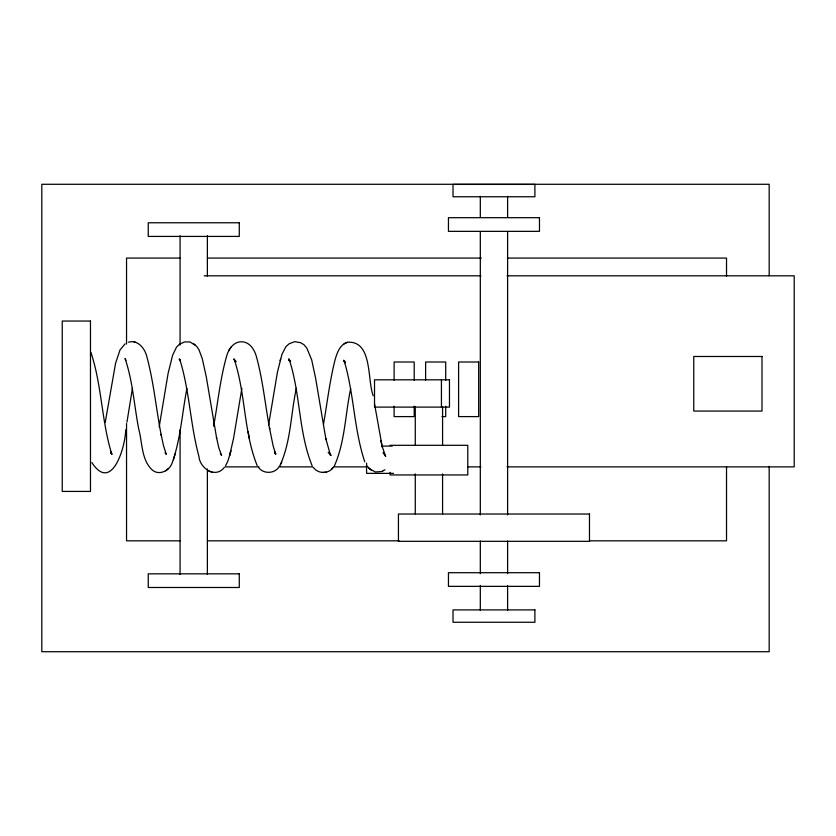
<?xml version="1.0" encoding="UTF-8"?>
<svg xmlns="http://www.w3.org/2000/svg" width="836" height="836" viewBox="0 0 836 836"><rect width="100%" height="100%" fill="white"/><g stroke="black" fill="none" stroke-linecap="round" stroke-linejoin="round"><path stroke-width="1.25" d="M126.947 422.19L132.454 388.291M105.221 422.462L115.567 363.294L119.997 349.96L125.118 343.847M323.438 424.51C327.252 402.889 329.697 380.986 335.1 359.679C337.065 352.844 339.844 344.62 347.379 342.29C372.846 340.221 367.088 380.537 373.243 395.773M159.174 426.924L168.13 373.243L172.655 355.122L176.48 347.201L179.343 344.348L184.484 341.934L189.991 341.934L196.544 346.146L198.968 349.782L202.27 358.665L206.273 376.796L216.702 438.503M186.919 388.51C182.06 413.36 180.68 439.182 172.07 463.154C169.405 470.595 159.77 475.59 152.883 470.522C141.221 460.542 142.486 442.672 138.713 428.952C134.157 405.512 132.809 381.216 125.055 358.529L125.996 360.379M213.629 426.203C217.903 402.879 220.098 379.084 226.608 356.23C228.458 349.135 233.819 341.349 242.001 341.788C250.152 342.185 254.666 350.075 256.568 357.118C262.912 380.704 265.273 405.126 269.694 429.108L269.464 427.792L273.142 445.964L275.566 453.833L274.469 452.475L275.796 454.22L274.636 451.848L275.566 453.833M268.596 424.855L277.416 372.281L281.962 354.318L285.828 346.773L289.151 343.763L294.732 341.663L300.667 342.708L304.011 344.756L306.854 348.152L311.692 359.898L315.653 378.384L325.977 439.59L325.695 438.294L330.534 455.359L328.214 452.245M296.362 388.28C290.656 414.133 291.064 442.119 279.579 466.331M241.886 388.301L233.568 438.294L229.649 455.505L230.966 450.625M350.681 388.625C345.205 414.311 345.101 441.795 334.337 466.039M125.661 429.85C125.609 445.713 112.17 493.543 91.856 462.611M230.631 451.858L227.904 461.054L225.626 465.694M173.449 459.706L175.278 453.635M280.05 360.671L280.593 358.853M280.478 464.68L281.847 462.214M228.667 350.89L231.102 346.95M224.215 467.543C215.437 478.84 199.762 468.306 198.905 456.32C190.232 424.489 189.647 390.893 179.782 359.396L180.388 360.995L179.228 358.926L180.262 360.535M313.281 467.324C317.69 473.897 328.485 474.273 333 467.658M331.537 469.362L332.916 467.763M278.294 467.888C273.424 473.97 263.016 473.834 258.523 467.387M165.685 470.846L168.579 468.494M344.077 343.836L347.379 342.29M382.836 471.389L375.364 471.995L369.972 469.048M128.462 342.154C137.888 339.447 145.077 348.633 146.896 356.909C153.845 382.606 156.165 409.264 161.275 435.347L161.055 434.26L163.501 445.703L166.312 454.335L165.026 452.778M326.207 472.173L322.497 472.486M180.012 258.073L126.539 258.073L126.539 344.077M207.401 258.073L481.317 258.073M507.4 258.073L726.526 258.073L726.526 276.319M204.162 275.817L480.909 275.817M507.013 275.817L794.2 275.817L794.2 466.875L507.013 466.875M441.941 416.6L445.703 416.6L445.703 406.202M390.057 445.306L467.784 445.306L467.784 474.942L390.057 474.942L390.057 472.371M381.989 446.1L392.262 446.1M225.051 466.875L258.993 466.875M278.576 466.875L312.507 466.875M333.397 466.875L366.032 466.875M467.857 466.875L480.909 466.875M393.547 473.364L366.565 473.364L366.565 463.123M180.012 540.829L126.539 540.829L126.539 423.559M207.401 540.829L399.138 540.829M589.579 540.829L726.526 540.829L726.526 466.561M134.22 342.081L135.735 342.352M208.676 471.096L212.219 472.256M193.67 343.826L195.143 344.756M367.004 465.934L369.752 468.85M383.013 452.924L384.811 454.742L383.651 452.391L385.657 456.498L382.01 445.922M368.31 467.627L371.445 470.292M110.571 452.778L112.055 454.356L110.885 451.962L111.564 453.509C101.532 420.55 101.825 385.187 90.936 352.458M236.274 361.706L233.808 358.947L234.979 360.995L234.237 359.334C245.721 393.819 243.558 431.846 257.185 465.642M290.594 361.361L288.796 359.605L290.395 361.162M288.796 359.605L289.925 360.713L288.723 358.916L289.893 361.121L289.172 359.302C300.552 393.84 298.389 431.919 312.131 465.715M345.163 361.716L343.69 360.201L344.934 362.855L344.244 361.058C354.088 393.944 353.868 429.161 364.757 461.754M220.317 453.603L221.613 455.359L218.865 448.002L216.409 437.092M380.788 440.509L382.282 447.124L374.549 403.976M248.167 431.846L249.494 439.182M769.172 275.681L769.172 184.286L41.8 184.286L41.8 651.714L769.172 651.714L769.172 466.31M507.609 196.282L507.609 217.182M507.609 231.541L507.609 514.913M507.609 541.028L507.609 573.674M507.609 585.43L507.609 610.238M480.313 196.282L480.313 217.182M480.313 231.541L480.313 514.913M480.313 541.028L480.313 573.674M480.313 585.43L480.313 610.238M445.703 380.202L445.703 362.009L425.618 362.009L425.618 380.202M442.578 406.63L442.578 445.442M442.578 473.897L442.578 514.004M441.429 379.816L441.429 407.111M415.283 406.63L415.283 445.442M415.283 473.897L415.283 514.004M414.207 380.202L414.207 362.009L394.122 362.009L394.122 380.202M414.207 406.202L414.207 416.6L394.122 416.6L394.122 406.202M207.37 235.689L207.37 276.089M207.37 468.944L207.37 574.489M180.074 235.689L180.074 345.153M180.074 429.85L180.074 574.489M384.999 469.79A10.92 10.92 0 0 1 382.992 470.584M534.904 184.401L453.018 184.401L453.018 196.763L534.904 196.763L534.904 184.401M539.471 217.694L448.451 217.694L448.451 231.342L539.471 231.342L539.471 217.694M239.274 222.773L148.254 222.773L148.254 236.421L239.274 236.421L239.274 222.773M90.476 321.055L62.23 321.055L62.23 491.422L90.476 491.422L90.476 321.055M761.993 356.481L693.755 356.481L693.755 411.072L761.993 411.072L761.993 356.481M478.662 362.009L458.609 362.009L458.609 416.6L478.662 416.6L478.662 362.009M449.465 379.816L374.518 379.816L374.518 407.111L449.465 407.111L449.465 379.816M589.474 514.025L398.438 514.025L398.438 541.32L589.474 541.32L589.474 514.025M539.471 572.712L448.451 572.712L448.451 586.36L539.471 586.36L539.471 572.712M239.274 573.841L148.254 573.841L148.254 587.489L239.274 587.489L239.274 573.841M534.904 609.904L453.018 609.904L453.018 622.266L534.904 622.266L534.904 609.904M330.889 455.317L329.729 453.708L330.889 455.317"/></g></svg>
